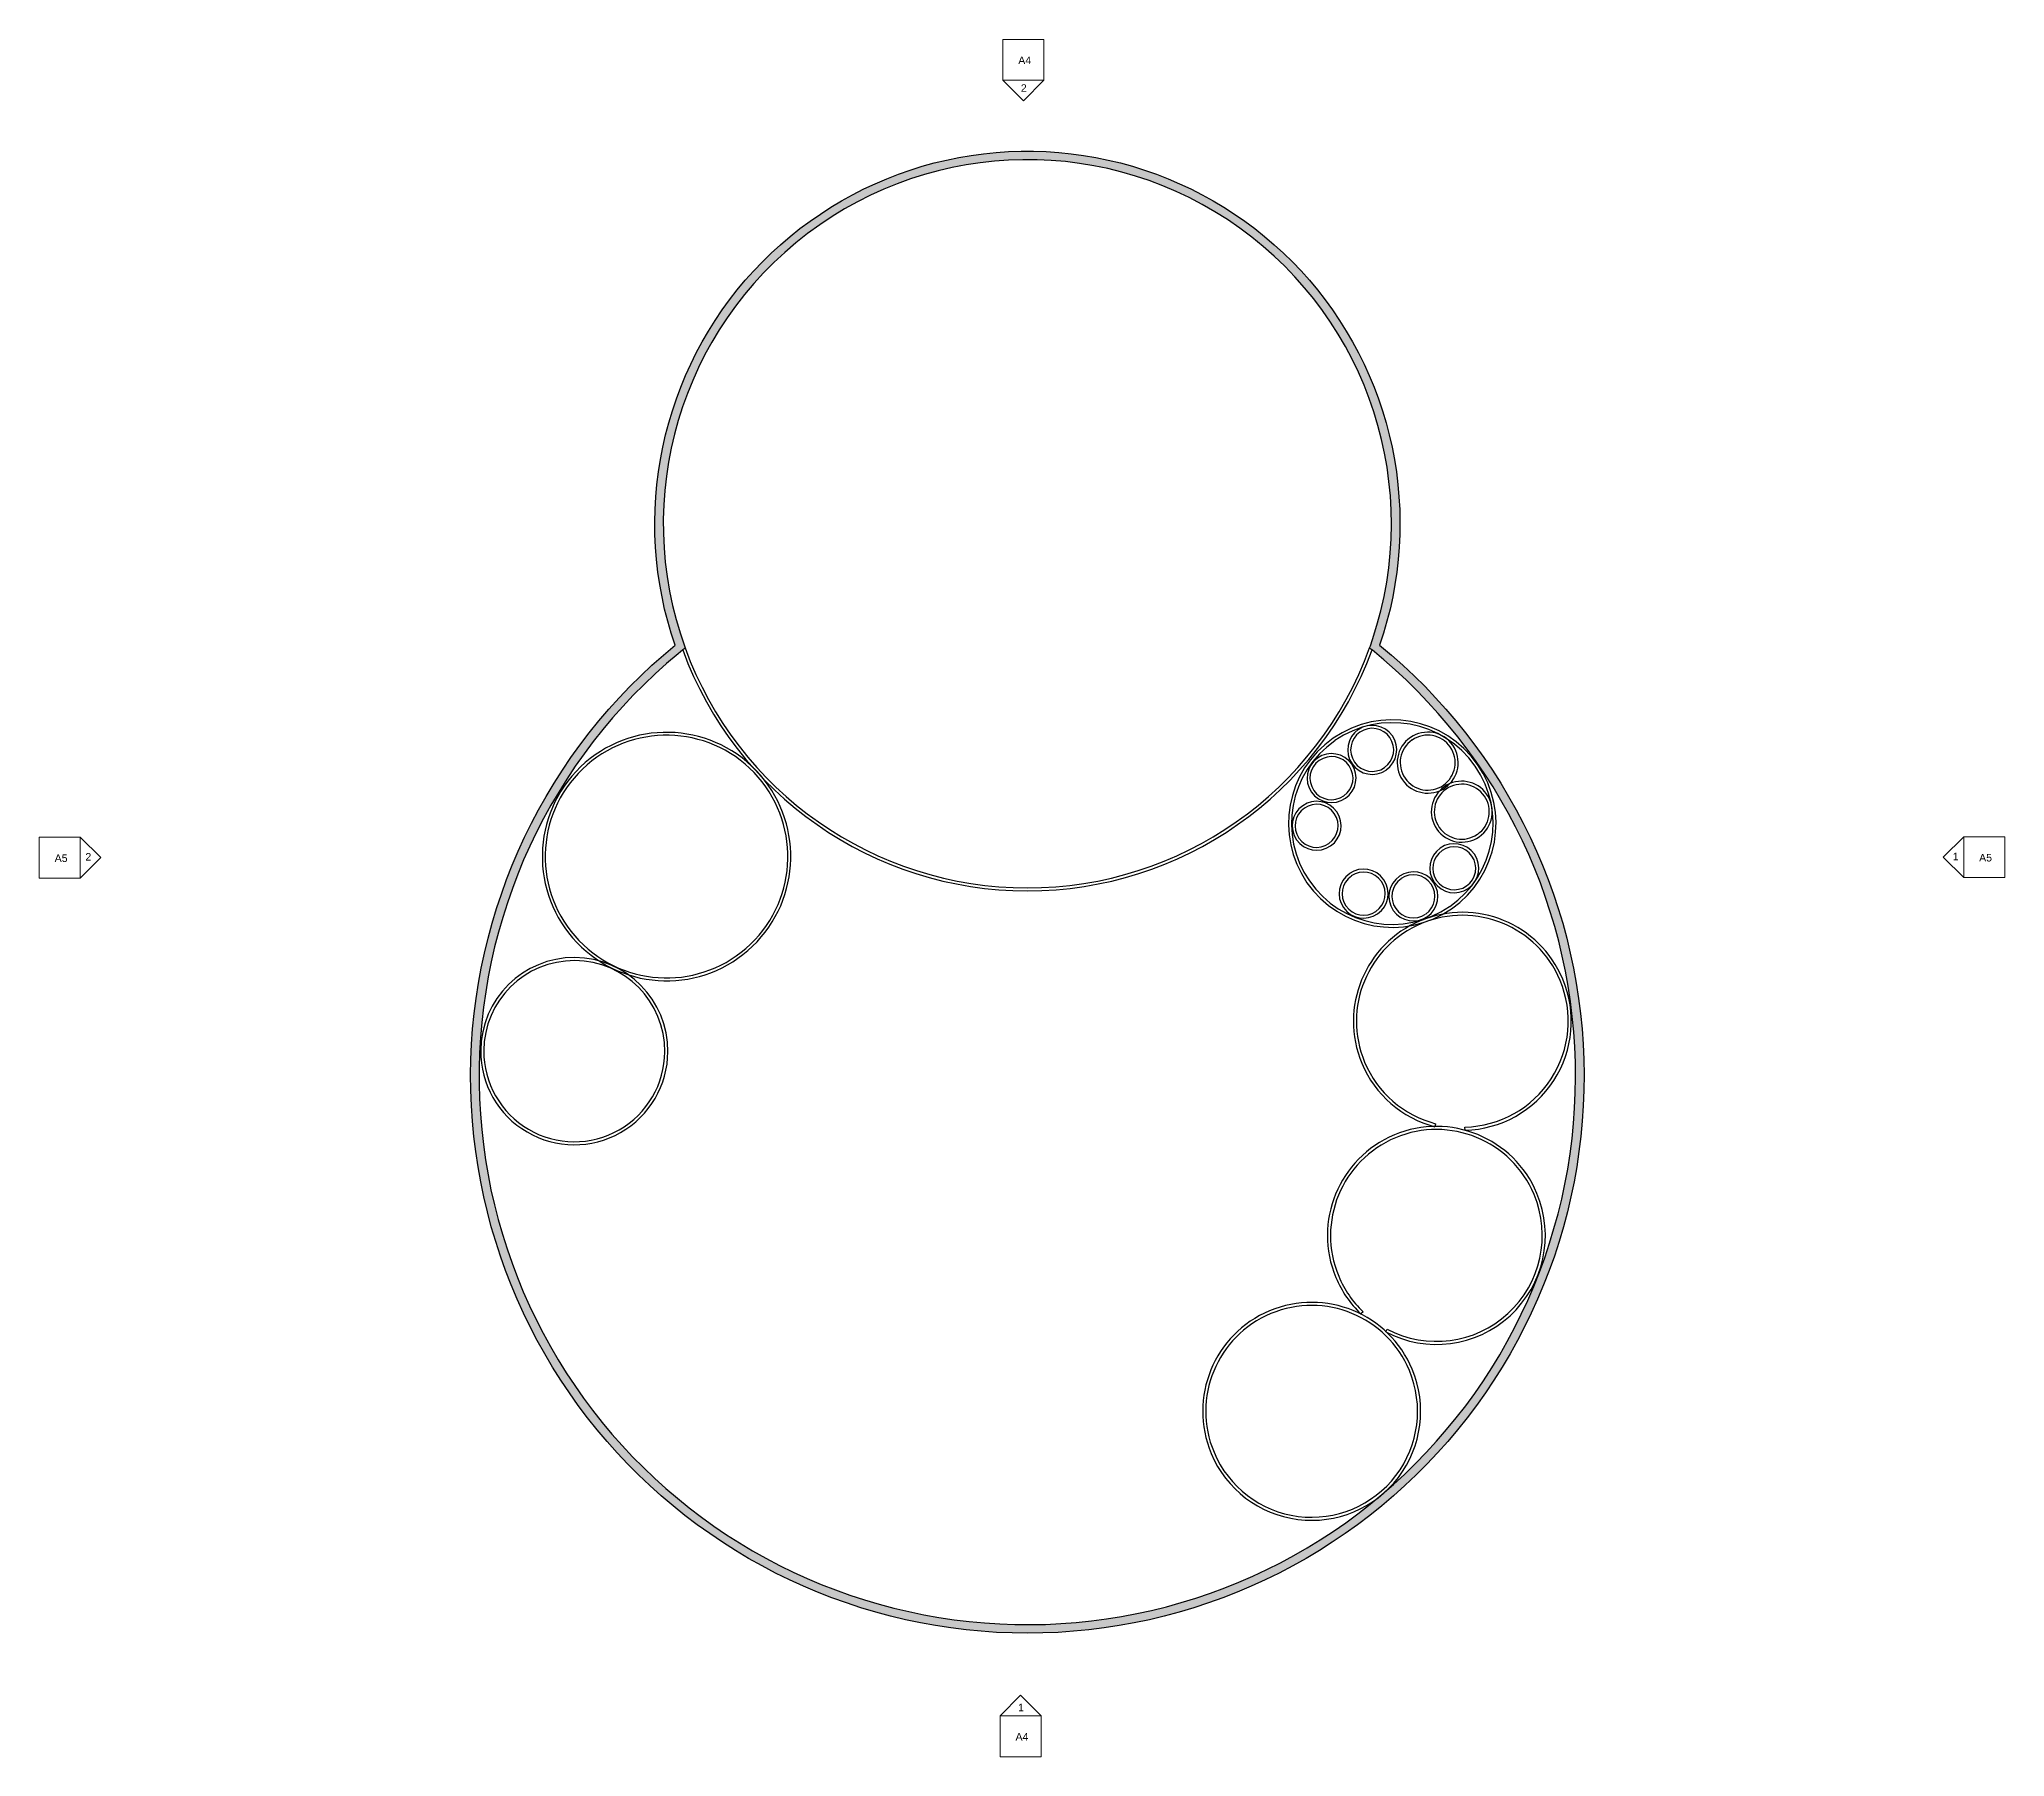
# Model space of a CAD drawing. Header units: inches. Extents: x -1153 to 1152, y -1053 to 961.
import ezdxf

# ---------------------------------------------------------------- set-up
doc = ezdxf.new("R2010")
doc.units = ezdxf.units.IN
doc.header["$MEASUREMENT"] = 0
for name, color, linetype, lineweight in [('A-ANNO-SYMB', 6, 'Continuous', 9), ('A-WALL', 2, 'Continuous', 13), ('A-WALL-PATT', 2, 'Continuous', 13), ('I-WALL', 2, 'Continuous', 13)]:
    doc.layers.add(name, color=color, linetype=linetype, lineweight=lineweight)

# ---------------------------------------------------------------- blocks, each defined once
blk = doc.blocks.new('Elevation - Detail Number-164347-Level 1')
at = {"layer": 'A-ANNO-SYMB'}
for p, q in [((-0.25, -0.25), (-0.25, 0.25)), ((-0.25, 0.25), (0.25, 0.25)), ((0.25, 0.25), (0.25, -0.25)), ((0.25, -0.25), (-0.25, -0.25))]:
    blk.add_line(p, q, dxfattribs=at)
blk = doc.blocks.new('Elevation - Detail Number-164074-Level 1')
at = {"layer": 'A-ANNO-SYMB'}
for p, q in [((0, 0.25), (-0.25, 0)), ((0.25, 0), (0, 0.25)), ((-0.25, 0), (0.25, 0))]:
    blk.add_line(p, q, dxfattribs=at)
blk = doc.blocks.new('Elevation - Detail Number-V1-Level 1')
at = {"layer": 'A-ANNO-SYMB'}
for p, q in [((0, 0.25), (-0.25, 0)), ((0.25, 0), (0, 0.25)), ((-0.25, 0), (0.25, 0))]:
    blk.add_line(p, q, dxfattribs=at)

msp = doc.modelspace()

# ---------------------------------------------------------------- hatches: boundary and pattern name
at = {"layer": 'A-WALL-PATT'}
for points in [[(-403.7, 240.6), (-395.5, 247.3), (-400.2, 261), (-404.4, 274.9), (-408.2, 289), (-411.5, 303.1), (-414.3, 317.4), (-416.7, 331.7), (-418.5, 346.2), (-419.8, 360.6), (-420.7, 375.1), (-421.1, 389.7), (-420.9, 404.2), (-420.3, 418.7), (-419.2, 433.2), (-417.5, 447.7), (-415.4, 462.1), (-412.8, 476.4), (-409.8, 490.6), (-406.2, 504.7), (-402.2, 518.6), (-397.6, 532.4), (-392.7, 546.1), (-387.2, 559.6), (-381.3, 572.9), (-375, 585.9), (-368.2, 598.8), (-361, 611.4), (-353.3, 623.8), (-345.2, 635.9), (-336.8, 647.7), (-327.9, 659.2), (-318.6, 670.4), (-309, 681.3), (-299, 691.8), (-288.7, 702), (-278, 711.9), (-267, 721.4), (-255.6, 730.5), (-244, 739.2), (-232.1, 747.5), (-219.8, 755.4), (-207.4, 762.9), (-194.7, 769.9), (-181.7, 776.5), (-168.6, 782.7), (-155.2, 788.4), (-141.6, 793.6), (-127.9, 798.4), (-114, 802.8), (-99.8, 806.6), (-85.9, 810), (-71.6, 812.9), (-57.3, 815.2), (-42.9, 817.2), (-28.4, 818.6), (-13.9, 819.5), (0.6, 819.9), (15.2, 819.9), (29.7, 819.3), (44.2, 818.2), (58.6, 816.7), (73, 814.6), (87.4, 812.1), (101.6, 809.1), (115.7, 805.6), (129.7, 801.6), (143.5, 797.2), (157.2, 792.3), (170.7, 786.9), (184, 781.1), (197.1, 774.8), (210, 768), (222.6, 760.9), (235, 753.3), (247.2, 745.3), (259, 736.9), (270.6, 728), (281.8, 718.8), (292.8, 709.3), (303.4, 699.3), (313.6, 689), (323.5, 678.4), (333.1, 667.4), (342.2, 656.1), (351, 644.5), (359.3, 632.6), (367.3, 620.4), (374.8, 608), (381.9, 595.3), (388.6, 582.4), (394.8, 569.3), (400.6, 555.9), (405.9, 542.4), (410.8, 528.7), (415.2, 514.8), (419.1, 500.8), (422.5, 486.7), (425.5, 472.5), (427.9, 458.2), (429.9, 443.8), (431.4, 429.3), (432.4, 414.8), (432.9, 400.3), (432.9, 385.7), (432.4, 371.2), (431.4, 356.7), (429.9, 342.2), (427.9, 327.8), (425.5, 313.4), (422.5, 299.3), (419.1, 285.1), (415.2, 271.1), (410.8, 257.3), (419.1, 250.6), (423.7, 264.6), (427.7, 278.7), (431.3, 293), (434.5, 307.4), (437.2, 322.5), (439.3, 336.4), (440.9, 351), (442.1, 365.7), (442.8, 380.4), (442.9, 395.1), (442.6, 409.8), (441.8, 424.5), (440.5, 439.2), (438.7, 453.8), (436.4, 468.3), (433.6, 482.8), (430.3, 497.1), (426.6, 511.4), (422.4, 525.4), (417.7, 539.4), (412.5, 553.2), (406.9, 566.8), (400.8, 580.2), (394.3, 593.4), (387.3, 606.3), (379.9, 619), (372.1, 631.5), (363.8, 643.7), (355.2, 655.6), (346.2, 667.2), (336.7, 678.5), (326.9, 689.5), (316.8, 700.1), (306.2, 710.4), (295.4, 720.3), (284.2, 729.9), (272.7, 739.1), (260.9, 747.9), (248.8, 756.2), (236.4, 764.2), (223.8, 771.8), (210.9, 778.9), (197.8, 785.6), (184.5, 791.8), (171, 797.6), (157.2, 802.9), (143.4, 807.8), (129.3, 812.2), (115.1, 816.1), (100.8, 819.5), (86.4, 822.5), (71.9, 824.9), (57.3, 826.9), (42.7, 828.4), (28, 829.4), (13.3, 829.9), (-1.4, 829.9), (-16.1, 829.4), (-30.8, 828.4), (-45.5, 826.9), (-60, 824.9), (-74.5, 822.5), (-89, 819.5), (-103.3, 816.1), (-117.4, 812.2), (-131.5, 807.8), (-145.4, 802.9), (-159.1, 797.6), (-172.6, 791.8), (-186, 785.6), (-199.1, 778.9), (-211.9, 771.8), (-224.6, 764.2), (-236.9, 756.2), (-249, 747.9), (-260.8, 739.1), (-272.3, 729.9), (-283.5, 720.3), (-294.4, 710.4), (-304.9, 700.1), (-315.1, 689.5), (-324.9, 678.5), (-334.3, 667.2), (-343.3, 655.6), (-352, 643.7), (-360.2, 631.5), (-368.4, 618.5), (-375.4, 606.3), (-382.4, 593.4), (-388.9, 580.2), (-395, 566.8), (-400.6, 553.2), (-405.8, 539.4), (-410.5, 525.4), (-414.7, 511.4), (-418.5, 497.1), (-421.7, 482.8), (-424.5, 468.3), (-426.8, 453.8), (-428.6, 439.2), (-429.9, 424.5), (-430.7, 409.8), (-431.1, 395.1), (-430.9, 380.4), (-430.2, 365.7), (-429.1, 351), (-427.4, 336.4), (-425.2, 321.9), (-422.6, 307.4), (-419.5, 293), (-415.9, 278.7), (-411.8, 264.6), (-407.2, 250.6), (-405.5, 245.6)], [(5.9, -908), (24, -907.8), (42, -907.1), (59.9, -905.8), (77.9, -904.1), (95.8, -901.8), (113.6, -899.1), (131.3, -895.9), (149, -892.2), (166.5, -888), (183.9, -883.3), (201.2, -878.2), (218.3, -872.6), (235.2, -866.5), (252, -859.9), (268.6, -852.9), (285, -845.4), (301.2, -837.5), (317.2, -829.1), (332.9, -820.3), (348.4, -811.1), (363.6, -801.4), (378.5, -791.3), (393.2, -780.8), (407.5, -769.9), (421.6, -758.7), (435.3, -747), (448.8, -735), (461.8, -722.5), (474.6, -709.8), (486.9, -696.7), (498.9, -683.2), (510.6, -669.5), (521.8, -655.4), (532.7, -641), (543.1, -626.3), (553.2, -611.3), (562.8, -596.1), (572, -580.6), (580.8, -564.9), (589.1, -548.9), (597, -532.7), (604.4, -516.3), (611.4, -499.6), (617.9, -482.8), (624, -465.9), (629.5, -448.7), (634.7, -431.4), (639.3, -414), (643.4, -396.5), (647.1, -378.8), (650.3, -361.1), (652.9, -343.3), (655.1, -325.4), (656.8, -307.4), (658, -289.5), (658.7, -271.4), (658.9, -253.4), (658.6, -235.4), (657.8, -217.4), (656.6, -199.4), (654.8, -181.5), (652.5, -163.6), (649.7, -145.8), (646.5, -128.1), (642.7, -110.4), (638.5, -92.9), (633.8, -75.5), (628.6, -58.3), (622.9, -41.2), (616.8, -24.2), (610.2, -7.4), (603.1, 9.1), (595.6, 25.5), (587.6, 41.7), (579.2, 57.6), (570.4, 73.3), (561.1, 88.8), (551.4, 104), (541.3, 118.9), (530.7, 133.5), (519.8, 147.9), (508.5, 161.9), (496.8, 175.6), (484.7, 189), (472.3, 202), (459.5, 214.7), (446.4, 227.1), (432.9, 239), (419.1, 250.6), (410.8, 257.3), (409.1, 252.3), (407.3, 247.3), (410.2, 245), (424, 233.5), (437.4, 221.7), (450.6, 209.4), (463.4, 196.8), (475.8, 183.9), (487.9, 170.6), (499.6, 157), (510.9, 143.1), (521.8, 128.8), (532.3, 114.3), (542.4, 99.4), (552.1, 84.3), (561.3, 68.9), (570.2, 53.3), (578.6, 37.4), (586.5, 21.3), (594, 5), (601, -11.5), (607.6, -28.2), (613.7, -45.1), (619.3, -62.1), (624.4, -79.3), (629.1, -96.6), (633.3, -114.1), (637, -131.6), (640.2, -149.3), (642.9, -167.1), (645.1, -184.9), (646.8, -202.7), (648, -220.6), (648.7, -238.6), (648.9, -256.5), (648.6, -274.5), (647.8, -292.4), (646.6, -310.3), (644.8, -328.1), (642.5, -346), (639.7, -363.7), (636.4, -381.3), (632.6, -398.9), (628.4, -416.3), (623.6, -433.6), (618.4, -450.8), (612.7, -467.8), (606.5, -484.7), (599.9, -501.3), (592.8, -517.8), (585.2, -534.1), (577.2, -550.1), (568.8, -566), (559.9, -581.6), (550.5, -596.9), (540.8, -612), (530.6, -626.8), (520, -641.3), (509, -655.4), (497.7, -669.3), (485.9, -682.9), (473.8, -696.1), (461.3, -709), (448.5, -721.5), (435.3, -733.7), (421.7, -745.5), (407.9, -756.9), (393.7, -767.9), (379.3, -778.6), (364.5, -788.8), (349.5, -798.6), (334.2, -808), (318.6, -816.9), (302.8, -825.4), (286.8, -833.5), (270.5, -841.1), (254, -848.2), (237.4, -854.9), (220.6, -861.2), (203.6, -866.9), (186.4, -872.2), (168.7, -877.1), (151.7, -881.3), (134.2, -885.1), (116.5, -888.5), (98.8, -891.3), (81, -893.6), (63.2, -895.5), (45.3, -896.8), (27.3, -897.7), (9.4, -898), (-8.6, -897.9), (-26.5, -897.2), (-44.4, -896.1), (-62.3, -894.4), (-80.1, -892.3), (-97.9, -889.6), (-115.5, -886.5), (-133.1, -882.8), (-150.6, -878.7), (-167.9, -874.1), (-185.1, -869), (-202.2, -863.4), (-219.1, -857.4), (-235.8, -850.9), (-252.3, -843.9), (-268.7, -836.5), (-284.8, -828.6), (-300.7, -820.2), (-316.3, -811.5), (-331.7, -802.2), (-346.9, -792.6), (-361.7, -782.5), (-376.3, -772.1), (-390.6, -761.2), (-404.6, -749.9), (-418.2, -738.3), (-431.6, -726.3), (-444.5, -713.9), (-457.2, -701.1), (-469.4, -688), (-481.3, -674.6), (-492.9, -660.8), (-504, -646.7), (-514.7, -632.4), (-525, -617.7), (-535, -602.7), (-544.5, -587.5), (-553.5, -572), (-562.1, -556.3), (-570.3, -540.3), (-578.1, -524.1), (-585.4, -507.7), (-592.2, -491.1), (-598.5, -474.3), (-604.4, -457.4), (-609.8, -440.2), (-614.8, -423), (-619.2, -405.6), (-623.2, -388.1), (-626.6, -370.5), (-629.6, -352.8), (-632.1, -335), (-634.1, -317.2), (-635.5, -299.3), (-636.5, -280.7), (-637, -263.4), (-637, -245.5), (-636.5, -227.5), (-635.5, -209.6), (-633.9, -191.7), (-631.9, -173.9), (-629.4, -156.1), (-626.4, -138.4), (-622.9, -120.8), (-618.9, -103.3), (-614.4, -86), (-609.5, -68.7), (-604, -51.6), (-598.1, -34.7), (-591.7, -17.9), (-584.9, -1.3), (-577, 16.4), (-569.8, 31.3), (-561.6, 47.2), (-552.9, 63), (-543.8, 78.4), (-534.3, 93.6), (-524.4, 108.6), (-514, 123.2), (-502.6, 138.4), (-492.1, 151.7), (-480.6, 165.4), (-468.6, 178.8), (-456.3, 191.9), (-443.7, 204.6), (-430.7, 217), (-417.3, 229), (-403.7, 240.6), (-405.5, 245.6), (-407.2, 250.6), (-421, 239), (-434.5, 227.1), (-448, 214.4), (-460.4, 202), (-472.9, 189), (-484.9, 175.6), (-496.6, 161.9), (-508, 147.9), (-518.9, 133.5), (-529.4, 118.9), (-539.5, 104), (-549.2, 88.8), (-558.5, 73.3), (-567.3, 57.6), (-575.8, 41.7), (-583.7, 25.5), (-591.2, 9.1), (-598.3, -7.4), (-604.9, -24.2), (-611, -41.2), (-616.7, -58.3), (-621.9, -75.5), (-626.6, -92.9), (-630.9, -110.4), (-634.6, -128.1), (-637.9, -145.8), (-640.6, -163.6), (-642.9, -181.5), (-644.7, -199.4), (-646, -217.4), (-646.8, -235.4), (-647.1, -253.4), (-646.9, -271.4), (-646.2, -289.5), (-645, -307.4), (-643.3, -325.4), (-641.1, -343.3), (-638.4, -361.1), (-635.1, -379.7), (-631.6, -396.5), (-627.4, -414), (-622.8, -431.4), (-617.7, -448.7), (-612.1, -465.9), (-606, -482.8), (-599.5, -499.6), (-592.5, -516.3), (-585.1, -532.7), (-577.2, -548.9), (-568.9, -564.9), (-560.1, -580.6), (-550.9, -596.1), (-541.3, -611.3), (-531.3, -626.3), (-520.8, -641), (-510, -655.4), (-498.7, -669.5), (-487.1, -683.2), (-475.1, -696.7), (-462.7, -709.8), (-450, -722.5), (-436.9, -735), (-423.5, -747), (-409.7, -758.7), (-395.7, -769.9), (-381.3, -780.8), (-366.7, -791.3), (-351.7, -801.4), (-336.5, -811.1), (-321, -820.3), (-305.3, -829.1), (-289.4, -837.5), (-273.2, -845.4), (-256.8, -852.9), (-240.2, -859.9), (-223.4, -866.5), (-206.4, -872.6), (-189.3, -878.2), (-172, -883.3), (-154.6, -888), (-137.1, -892.2), (-119.5, -895.9), (-101.7, -899.1), (-83.9, -901.8), (-66, -904.1), (-48.1, -905.8), (-30.1, -907.1), (-12.1, -907.8)]]:
    msp.add_hatch(color=256, dxfattribs=at).paths.add_polyline_path(points, flags=0)

# ---------------------------------------------------------------- linework, layer by layer
at = {"layer": 'A-WALL', "lineweight": 30}
for points in [[(-407.2, 250.6), (-411.8, 264.6), (-415.9, 278.7), (-419.5, 293), (-422.6, 307.4), (-425.2, 321.9), (-427.4, 336.4), (-429.1, 351), (-430.2, 365.7), (-430.9, 380.4), (-431.1, 395.1), (-430.7, 409.8), (-429.9, 424.5), (-428.6, 439.2), (-426.8, 453.8), (-424.5, 468.3), (-421.7, 482.8), (-418.5, 497.1), (-414.7, 511.4), (-410.5, 525.4), (-405.8, 539.4), (-400.6, 553.2), (-395, 566.8), (-388.9, 580.2), (-382.4, 593.4), (-375.4, 606.3), (-368, 619), (-360.2, 631.5), (-352, 643.7), (-343.3, 655.6), (-334.3, 667.2), (-324.9, 678.5), (-315.1, 689.5), (-304.9, 700.1), (-294.4, 710.4), (-283.5, 720.3), (-272.3, 729.9), (-260.8, 739.1), (-249, 747.9), (-236.9, 756.2), (-224.6, 764.2), (-211.9, 771.8), (-199.1, 778.9), (-186, 785.6), (-172.6, 791.8), (-159.1, 797.6), (-145.4, 802.9), (-131.5, 807.8), (-117.4, 812.2), (-103.3, 816.1), (-89, 819.5), (-74.5, 822.5), (-60, 824.9), (-45.5, 826.9), (-30.8, 828.4), (-16.1, 829.4), (-1.4, 829.9), (13.3, 829.9), (28, 829.4), (42.7, 828.4), (57.3, 826.9), (71.9, 824.9), (86.4, 822.5), (100.8, 819.5), (115.1, 816.1), (129.3, 812.2), (143.4, 807.8), (157.2, 802.9), (171, 797.6), (184.5, 791.8), (197.8, 785.6), (210.9, 778.9), (223.8, 771.8), (236.4, 764.2), (248.8, 756.2), (260.9, 747.9), (272.7, 739.1), (284.2, 729.9), (295.4, 720.3), (306.2, 710.4), (316.8, 700.1), (326.9, 689.5), (336.7, 678.5), (346.2, 667.2), (355.2, 655.6), (363.8, 643.7), (372.1, 631.5), (379.9, 619), (387.3, 606.3), (394.3, 593.4), (400.8, 580.2), (406.9, 566.8), (412.5, 553.2), (417.7, 539.4), (422.4, 525.4), (426.6, 511.4), (430.3, 497.1), (433.6, 482.8), (436.4, 468.3), (438.7, 453.8), (440.5, 439.2), (441.8, 424.5), (442.6, 409.8), (442.9, 395.1), (442.8, 380.4), (442.1, 365.7), (440.9, 351), (439.3, 336.4), (437.1, 321.9), (434.5, 307.4), (431.3, 293), (427.7, 278.7), (423.7, 264.6), (419.1, 250.6)], [(419.1, 250.6), (432.9, 239), (446.4, 227.1), (459.5, 214.7), (472.3, 202), (484.7, 189), (496.8, 175.6), (508.5, 161.9), (519.8, 147.9), (530.7, 133.5), (541.3, 118.9), (551.4, 104), (561.1, 88.8), (570.4, 73.3), (579.2, 57.6), (587.6, 41.7), (595.6, 25.5), (603.1, 9.1), (610.2, -7.4), (616.8, -24.2), (622.9, -41.2), (628.6, -58.3), (633.8, -75.5), (638.5, -92.9), (642.7, -110.4), (646.5, -128.1), (649.7, -145.8), (652.5, -163.6), (654.8, -181.5), (656.6, -199.4), (657.8, -217.4), (658.6, -235.4), (658.9, -253.4), (658.7, -271.4), (658, -289.5), (656.8, -307.4), (655.1, -325.4), (652.9, -343.3), (650.3, -361.1), (647.1, -378.8), (643.4, -396.5), (639.3, -414), (634.7, -431.4), (629.5, -448.7), (624, -465.9), (617.9, -482.8), (611.4, -499.6), (604.4, -516.3), (597, -532.7), (589.1, -548.9), (580.8, -564.9), (572, -580.6), (562.8, -596.1), (553.2, -611.3), (543.1, -626.3), (532.7, -641), (521.8, -655.4), (510.6, -669.5), (498.9, -683.2), (486.9, -696.7), (474.6, -709.8), (461.8, -722.5), (448.8, -735), (435.3, -747), (421.6, -758.7), (407.5, -769.9), (393.2, -780.8), (378.5, -791.3), (363.6, -801.4), (348.4, -811.1), (332.9, -820.3), (317.2, -829.1), (301.2, -837.5), (285, -845.4), (268.6, -852.9), (252, -859.9), (235.2, -866.5), (218.3, -872.6), (201.2, -878.2), (183.9, -883.3), (166.5, -888), (149, -892.2), (131.3, -895.9), (113.6, -899.1), (95.8, -901.8), (77.9, -904.1), (59.9, -905.8), (42, -907.1), (24, -907.8), (5.9, -908), (-12.1, -907.8), (-30.1, -907.1), (-48.1, -905.8), (-66, -904.1), (-83.9, -901.8), (-101.7, -899.1), (-119.5, -895.9), (-137.1, -892.2), (-154.6, -888), (-172, -883.3), (-189.3, -878.2), (-206.4, -872.6), (-223.4, -866.5), (-240.2, -859.9), (-256.8, -852.9), (-273.2, -845.4), (-289.4, -837.5), (-305.3, -829.1), (-321, -820.3), (-336.5, -811.1), (-351.7, -801.4), (-366.7, -791.3), (-381.3, -780.8), (-395.7, -769.9), (-409.7, -758.7), (-423.5, -747), (-436.9, -735), (-450, -722.5), (-462.7, -709.8), (-475.1, -696.7), (-487.1, -683.2), (-498.7, -669.5), (-510, -655.4), (-520.8, -641), (-531.3, -626.3), (-541.3, -611.3), (-550.9, -596.1), (-560.1, -580.6), (-568.9, -564.9), (-577.2, -548.9), (-585.1, -532.7), (-592.5, -516.3), (-599.5, -499.6), (-606, -482.8), (-612.1, -465.9), (-617.7, -448.7), (-622.8, -431.4), (-627.4, -414), (-631.6, -396.5), (-635.2, -378.8), (-638.4, -361.1), (-641.1, -343.3), (-643.3, -325.4), (-645, -307.4), (-646.2, -289.5), (-646.9, -271.4), (-647.1, -253.4), (-646.8, -235.4), (-646, -217.4), (-644.7, -199.4), (-642.9, -181.5), (-640.6, -163.6), (-637.9, -145.8), (-634.6, -128.1), (-630.9, -110.4), (-626.6, -92.9), (-621.9, -75.5), (-616.7, -58.3), (-611, -41.2), (-604.9, -24.2), (-598.3, -7.4), (-591.2, 9.1), (-583.7, 25.5), (-575.8, 41.7), (-567.3, 57.6), (-558.5, 73.3), (-549.2, 88.8), (-539.5, 104), (-529.4, 118.9), (-518.9, 133.5), (-508, 147.9), (-496.6, 161.9), (-484.9, 175.6), (-472.9, 189), (-460.4, 202), (-447.6, 214.7), (-434.5, 227.1), (-421, 239), (-407.2, 250.6)], [(-403.7, 240.6), (-417.3, 229), (-430.7, 217), (-443.7, 204.6), (-456.3, 191.9), (-468.6, 178.8), (-480.6, 165.4), (-492.1, 151.7), (-503.3, 137.6), (-514, 123.2), (-524.4, 108.6), (-534.3, 93.6), (-543.8, 78.4), (-552.9, 63), (-561.6, 47.2), (-569.8, 31.3), (-577.6, 15.1), (-584.9, -1.3), (-591.7, -17.9), (-598.1, -34.7), (-604, -51.6), (-609.5, -68.7), (-614.4, -86), (-618.9, -103.3), (-622.9, -120.8), (-626.4, -138.4), (-629.4, -156.1), (-631.9, -173.9), (-633.9, -191.7), (-635.5, -209.6), (-636.5, -227.5), (-637, -245.5), (-637, -263.4), (-636.5, -281.4), (-635.5, -299.3), (-634.1, -317.2), (-632.1, -335), (-629.6, -352.8), (-626.6, -370.5), (-623.2, -388.1), (-619.2, -405.6), (-614.8, -423), (-609.8, -440.2), (-604.4, -457.4), (-598.5, -474.3), (-592.2, -491.1), (-585.4, -507.7), (-578.1, -524.1), (-570.3, -540.3), (-562.1, -556.3), (-553.5, -572), (-544.5, -587.5), (-535, -602.7), (-525, -617.7), (-514.7, -632.4), (-504, -646.7), (-492.9, -660.8), (-481.3, -674.6), (-469.4, -688), (-457.2, -701.1), (-444.5, -713.9), (-431.6, -726.3), (-418.2, -738.3), (-404.6, -749.9), (-390.6, -761.2), (-376.3, -772.1), (-361.7, -782.5), (-346.9, -792.6), (-331.7, -802.2), (-316.3, -811.5), (-300.7, -820.2), (-284.8, -828.6), (-268.7, -836.5), (-252.3, -843.9), (-235.8, -850.9), (-219.1, -857.4), (-202.2, -863.4), (-185.1, -869), (-167.9, -874.1), (-150.6, -878.7), (-133.1, -882.8), (-115.5, -886.5), (-97.9, -889.6), (-80.1, -892.3), (-62.3, -894.4), (-44.4, -896.1), (-26.5, -897.2), (-8.6, -897.9), (9.4, -898), (27.3, -897.7), (45.3, -896.8), (63.2, -895.5), (81, -893.6), (98.8, -891.3), (116.5, -888.5), (134.2, -885.1), (151.7, -881.3), (169.1, -877), (186.4, -872.2), (203.6, -866.9), (220.6, -861.2), (237.4, -854.9), (254, -848.2), (270.5, -841.1), (286.8, -833.5), (302.8, -825.4), (318.6, -816.9), (334.2, -808), (349.5, -798.6), (364.5, -788.8), (379.3, -778.6), (393.7, -767.9), (407.9, -756.9), (421.7, -745.5), (435.3, -733.7), (448.5, -721.5), (461.3, -709), (473.8, -696.1), (485.9, -682.9), (497.7, -669.3), (509, -655.4), (520, -641.3), (530.6, -626.8), (540.8, -612), (550.5, -596.9), (559.9, -581.6), (568.8, -566), (577.2, -550.1), (585.2, -534.1), (592.8, -517.8), (599.9, -501.3), (606.5, -484.7), (612.7, -467.8), (618.4, -450.8), (623.6, -433.6), (628.4, -416.3), (632.6, -398.9), (636.4, -381.3), (639.7, -363.7), (642.5, -346), (644.8, -328.1), (646.6, -310.3), (647.8, -292.4), (648.6, -274.5), (648.9, -256.5), (648.7, -238.6), (648, -220.6), (646.8, -202.7), (645.1, -184.9), (642.9, -167.1), (640.2, -149.3), (637, -131.6), (633.3, -114.1), (629.1, -96.6), (624.4, -79.3), (619.3, -62.1), (613.7, -45.1), (607.6, -28.2), (601, -11.5), (594, 5), (586.5, 21.3), (578.6, 37.4), (570.2, 53.3), (561.3, 68.9), (552.1, 84.3), (542.4, 99.4), (532.3, 114.3), (521.8, 128.8), (510.9, 143.1), (499.6, 157), (487.9, 170.6), (475.8, 183.9), (463.4, 196.8), (450.6, 209.4), (437.4, 221.7), (424, 233.5), (410.2, 245)], [(-398.3, 245), (-401, 242.8), (-403.7, 240.6)]]:
    msp.add_lwpolyline(points, dxfattribs=at)
at = {"layer": 'A-WALL'}
msp.add_lwpolyline([(-395.5, 247.3), (-396.9, 246.1), (-398.3, 245)], dxfattribs=at)
at = {"layer": 'A-WALL', "lineweight": 30}
for start, end in [(341.4749, 199.9463), (340.0537, 341.4749)]:
    msp.add_arc((5.9, 393), 427, start, end, dxfattribs=at)
at = {"layer": 'A-WALL'}
msp.add_arc((6.8, -254), 641.6, 51.0464, 51.3739, dxfattribs=at)
at = {"layer": 'I-WALL', "lineweight": 30}
for p, q in [((-395.5, 247.3), (-395.4, 247.3)), ((484.8, -310.7), (483.9, -314.1)), ((519.3, -318.2), (519.2, -314.7)), ((399.6, -531.2), (397.2, -533.7)), ((426.4, -554.7), (428, -551.6))]:
    msp.add_line(p, q, dxfattribs=at)
msp.add_lwpolyline([(407.3, 247.3), (407.3, 247.3), (407.3, 247.3)], dxfattribs=at)
at = {"layer": 'I-WALL'}
for start, end in [(128.6263, 128.953), (51.047, 51.3737)]:
    msp.add_arc((5.9, -255), 643, start, end, dxfattribs=at)
at = {"layer": 'I-WALL', "lineweight": 30}
for centre, radius, start, end in [((5.9, 393), 430.5, 200.1039, 339.8961), ((5.9, 393), 427, 199.9463, 340.055), ((433.9, 41.4), 121.7, 304.7107, 124.7107), ((-417.3, 2.7), 145.7, 313.8106, 133.8106), ((-417.3, 2.7), 142.3, 313.8106, 133.8106), ((433.9, 41.4), 121.7, 124.7107, 304.7107), ((433.9, 41.4), 118.2, 124.7107, 304.7107), ((433.9, 41.4), 118.3, 304.7107, 124.7107), ((410.4, 127.9), 28.8, 124.7107, 304.7107), ((410.4, 127.9), 25.3, 124.7107, 304.7107), ((410.4, 127.9), 28.7, 304.7107, 124.7107), ((410.4, 127.9), 25.2, 304.7107, 124.7107), ((475.5, 112.9), 35.8, 124.7107, 304.7107), ((475.5, 112.9), 32.3, 124.7107, 304.7107), ((475.5, 112.9), 35.7, 304.7107, 124.7107), ((475.5, 112.9), 32.2, 304.7107, 124.7107), ((362.7, 94.7), 28.7, 124.7107, 304.7107), ((362.7, 94.7), 25.3, 124.7107, 304.7107), ((362.7, 94.7), 28.7, 304.7107, 124.7107), ((362.7, 94.7), 25.2, 304.7107, 124.7107), ((-417.3, 2.7), 145.7, 133.8106, 313.8106), ((-417.3, 2.7), 142.3, 133.8106, 313.8106), ((515.4, 55.3), 35.7, 124.7107, 304.7107), ((515.4, 55.3), 32.2, 124.7107, 304.7107), ((515.4, 55.3), 35.8, 304.7107, 124.7107), ((515.4, 55.3), 32.3, 304.7107, 124.7107), ((345.2, 38.8), 28.7, 124.7107, 304.7107), ((345.2, 38.8), 25.3, 124.7107, 304.7107), ((345.2, 38.8), 28.7, 304.7107, 124.7107), ((345.2, 38.8), 25.2, 304.7107, 124.7107), ((506.6, -11), 28.7, 124.7107, 304.7107), ((506.6, -11), 25.2, 124.7107, 304.7107), ((506.6, -11), 28.8, 304.7107, 124.7107), ((506.6, -11), 25.2, 304.7107, 124.7107), ((400.3, -40.8), 28.7, 124.7107, 304.7107), ((400.3, -40.8), 25.2, 124.7107, 304.7107), ((400.3, -40.8), 28.8, 304.7107, 124.7107), ((400.3, -40.8), 25.3, 304.7107, 124.7107), ((458.7, -44), 28.7, 124.7107, 304.7107), ((458.7, -44), 28.8, 304.7107, 124.7107), ((458.7, -44), 25.3, 304.7107, 124.7107), ((458.7, -44), 25.2, 124.7107, 304.7107), ((516.1, -190.4), 127.7, 22.6974, 202.6974), ((516.1, -190.4), 124.2, 22.6974, 202.6974), ((-525.5, -225.5), 109.8, 359.6678, 179.6678), ((-525.5, -225.5), 106.2, 359.6678, 179.6678), ((516.1, -190.4), 124.2, 271.4096, 22.6974), ((516.1, -190.4), 127.8, 271.4096, 22.6974), ((-525.5, -225.5), 109.8, 179.6678, 359.6678), ((-525.5, -225.5), 106.2, 179.6678, 359.6678), ((516.1, -190.4), 127.8, 202.6974, 255.4025), ((516.1, -190.4), 124.2, 202.6974, 255.4025), ((485.7, -441.6), 127.8, 22.6974, 202.6974), ((485.7, -441.6), 124.2, 22.6974, 202.6974), ((485.7, -441.6), 127.8, 242.3357, 22.6974), ((485.7, -441.6), 124.2, 242.3357, 22.6974), ((485.7, -441.6), 127.8, 202.6974, 226.1451), ((485.7, -441.6), 124.2, 202.6974, 226.1451), ((339.4, -647.9), 127.8, 22.6974, 202.6974), ((339.4, -647.9), 124.2, 22.6974, 202.6974), ((339.4, -647.9), 127.8, 202.6974, 22.6974), ((339.4, -647.9), 124.2, 202.6974, 22.6974)]:
    msp.add_arc(centre, radius, start, end, dxfattribs=at)

# ---------------------------------------------------------------- block references
at = {"layer": 'A-ANNO-SYMB', "xscale": 95.99999999999994, "yscale": 95.99999999999994, "zscale": 95.99999999999994}
for name, p in [('Elevation - Detail Number-164347-Level 1', (1.2, 937.1)), ('Elevation - Detail Number-164347-Level 1', (-1129, 1.5)), ('Elevation - Detail Number-164347-Level 1', (1128.2, 2)), ('Elevation - Detail Number-164074-Level 1', (-2, -1004.9)), ('Elevation - Detail Number-164347-Level 1', (-2, -1028.9))]:
    msp.add_blockref(name, p, dxfattribs=at)
at = {"layer": 'A-ANNO-SYMB', "extrusion": (0, 0, -1), "xscale": 95.99999999999994, "yscale": 95.99999999999994, "zscale": 95.99999999999994, "rotation": 180}
msp.add_blockref('Elevation - Detail Number-V1-Level 1', (-1.2, 913.1), dxfattribs=at)
at = {"layer": 'A-ANNO-SYMB', "xscale": 95.99999999999994, "yscale": 95.99999999999994, "zscale": 95.99999999999994, "rotation": 90}
msp.add_blockref('Elevation - Detail Number-164074-Level 1', (1104.2, 2), dxfattribs=at)

# ---------------------------------------------------------------- next in the draw order: texts
at = {"layer": 'A-ANNO-SYMB', "char_height": 8.852, "attachment_point": 2, "line_spacing_factor": 0.938532, "bg_fill": 3, "box_fill_scale": 1.25, "bg_fill_color": 0, "bg_fill_transparency": 0}
for s, insert, width in [('\\fArial|b0|i0|c0|p34|;A4', (2.8, 940.9), 18.036), ('\\fArial|b0|i0|c0|p34|;2', (1.7, 908.4), 8.208), ('\\fArial|b0|i0|c0|p34|;A5', (-1127.4, 5.3), 18.036), ('\\fArial|b0|i0|c0|p34|;1', (1094.8, 7.3), 8.208), ('\\fArial|b0|i0|c0|p34|;A5', (1129.8, 5.8), 18.036), ('\\fArial|b0|i0|c0|p34|;1', (-1.5, -990.7), 8.208), ('\\fArial|b0|i0|c0|p34|;A4', (-0.4, -1025.1), 18.036)]:
    msp.add_mtext(s, dxfattribs=dict(at, insert=insert, width=width))

# ---------------------------------------------------------------- next in the draw order: block references
at = {"layer": 'A-ANNO-SYMB', "extrusion": (0, 0, -1), "xscale": 95.99999999999994, "yscale": 95.99999999999994, "zscale": 95.99999999999994, "rotation": 90.00000000000038}
msp.add_blockref('Elevation - Detail Number-V1-Level 1', (1105, 1.5), dxfattribs=at)

# ---------------------------------------------------------------- next in the draw order: texts
at = {"layer": 'A-ANNO-SYMB', "insert": (-1095.5, 6.8), "char_height": 8.852, "width": 8.208, "attachment_point": 2, "line_spacing_factor": 0.938532, "bg_fill": 3, "box_fill_scale": 1.25, "bg_fill_color": 0, "bg_fill_transparency": 0}
msp.add_mtext('\\fArial|b0|i0|c0|p34|;2', dxfattribs=at)

doc.saveas('drawing.dxf')
